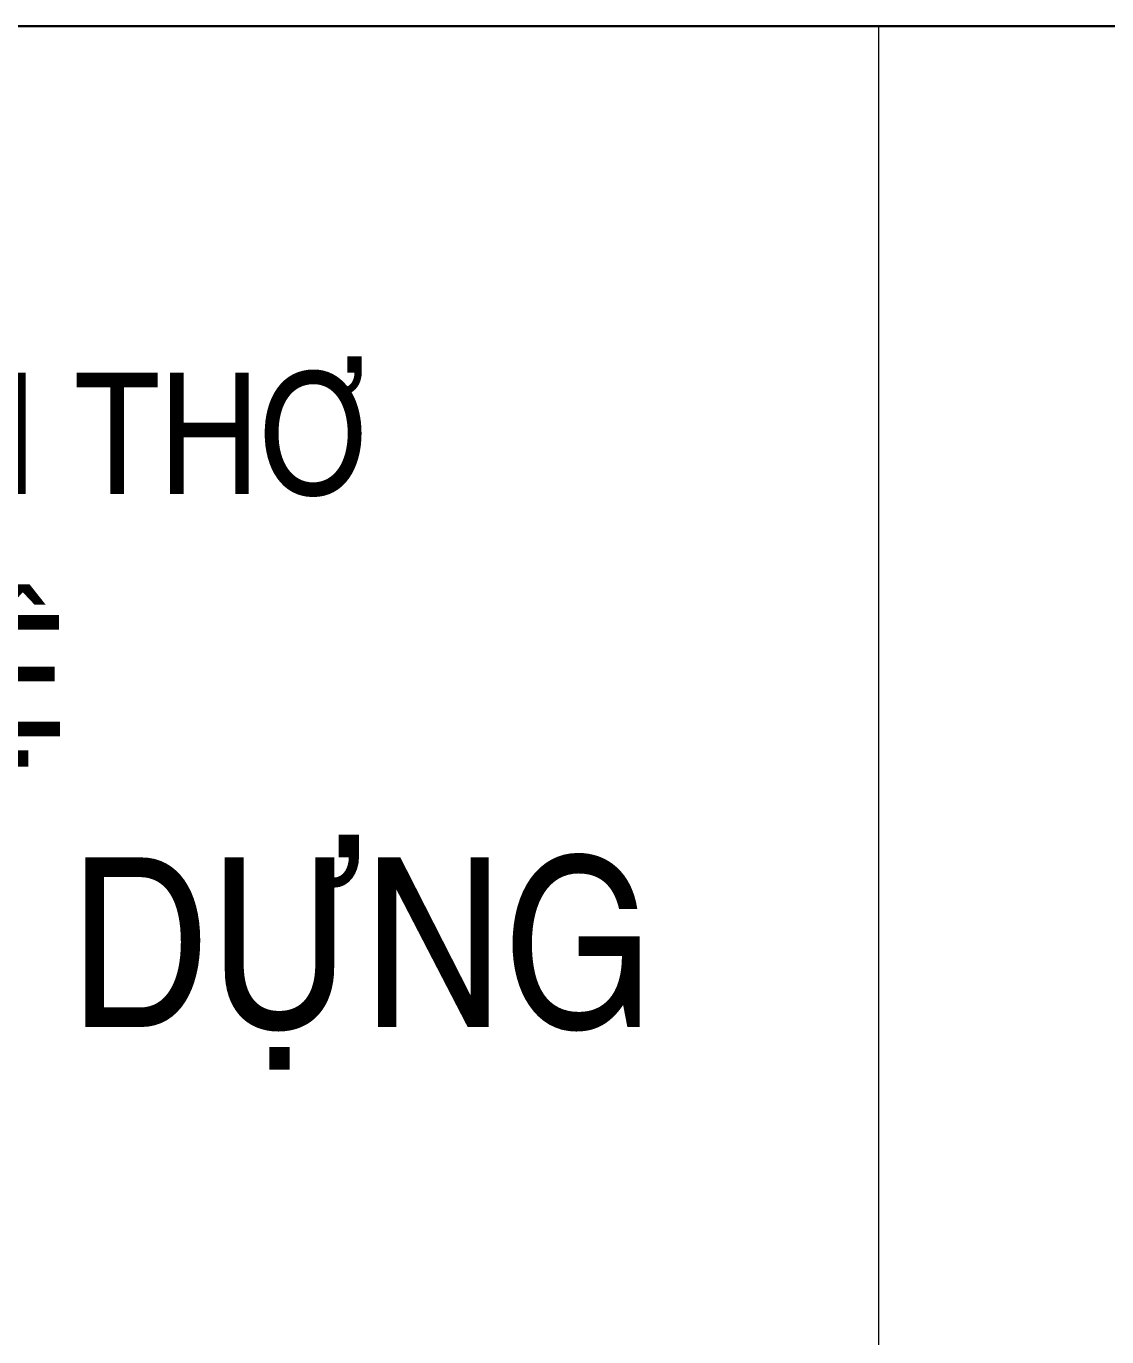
# Model space of a CAD drawing. Header units: inches. Extents: x 1604615 to 1925968, y -294302 to 52467.
# Drawn here: x 1827335 to 1830900, y -262304 to -257977 of the extents above; entities that cross this region are included whole.
import ezdxf

# ---------------------------------------------------------------- set-up
doc = ezdxf.new("R2010")
doc.units = ezdxf.units.IN
doc.header["$LTSCALE"] = 20
doc.header["$MEASUREMENT"] = 0
doc.layers.get('0').update_dxf_attribs({"lineweight": 13})

msp = doc.modelspace()

# ---------------------------------------------------------------- linework, layer by layer
msp.add_line((1830147, -257976.9999326388), (1830147, -267576.9999326388))
at = {"lineweight": 30}
msp.add_lwpolyline([(1820547, -257976.9999326388), (1846147, -257976.9999326388), (1846147, -267576.9999326388), (1820547, -267576.9999326388)], close=True, dxfattribs=at)

# ---------------------------------------------------------------- texts
at = {"insert": (1825347, -259120.965142868), "char_height": 320, "width": 9600, "attachment_point": 2}
msp.add_mtext('{\\fVNI-Helve-Condense|b0|i0|c0|p2;\\H1.25x;TRÖÔØNG ÑAÏI HOÏC CAÀN THÔ\\H0.2x;\\P\\P\\H5x;KHOA COÂNG NGHEÄ\\P\\Ftxt|c0;\\H0.2x;\\P\\fVNI-Helve-Condense|b1|i0|c0|p2;\\H7x;BM. KYÕ THUAÄT XAÂY DÖÏNG}', dxfattribs=at)

doc.saveas('drawing.dxf')
